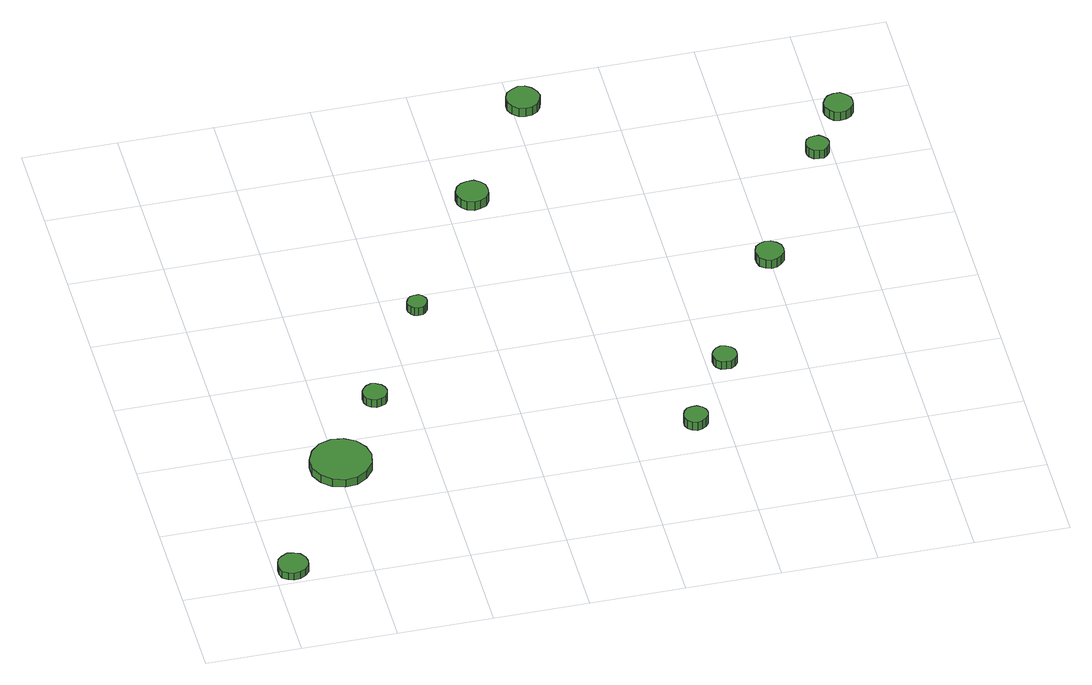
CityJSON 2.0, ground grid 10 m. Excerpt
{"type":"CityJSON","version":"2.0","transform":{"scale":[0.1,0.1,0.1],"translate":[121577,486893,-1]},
"CityObjects":{
"tree1":{"type":"SolitaryVegetationObject","attributes":{"function":"something"},"geometry":[{"type":"MultiSurface","lod":"1","boundaries":[[[0,1,2,3,4,5,6,7,8,9,10,11,12,13,14]],[[15,16,17,18,19,20,21,22,23,24,25,26,27,28,29]],[[0,29,28,1]],[[1,28,27,2]],[[2,27,26,3]],[[3,26,25,4]],[[4,25,24,5]],[[5,24,23,6]],[[6,23,22,7]],[[7,22,21,8]],[[8,21,20,9]],[[9,20,19,10]],[[10,19,18,11]],[[11,18,17,12]],[[12,17,16,13]],[[13,16,15,14]],[[14,15,29,0]]]}]},
"tree2":{"type":"SolitaryVegetationObject","attributes":{"function":"something"},"geometry":[{"type":"MultiSurface","lod":"1","boundaries":[[[30,31,32,33,34,35,36,37,38,39,40,41,42,43,44]],[[45,46,47,48,49,50,51,52,53,54,55,56,57,58,59]],[[30,59,58,31]],[[31,58,57,32]],[[32,57,56,33]],[[33,56,55,34]],[[34,55,54,35]],[[35,54,53,36]],[[36,53,52,37]],[[37,52,51,38]],[[38,51,50,39]],[[39,50,49,40]],[[40,49,48,41]],[[41,48,47,42]],[[42,47,46,43]],[[43,46,45,44]],[[44,45,59,30]]]}]},
"tree3":{"type":"SolitaryVegetationObject","attributes":{"function":"something"},"geometry":[{"type":"MultiSurface","lod":"1","boundaries":[[[60,61,62,63,64,65,66,67,68,69,70,71,72,73,74]],[[75,76,77,78,79,80,81,82,83,84,85,86,87,88,89]],[[60,89,88,61]],[[61,88,87,62]],[[62,87,86,63]],[[63,86,85,64]],[[64,85,84,65]],[[65,84,83,66]],[[66,83,82,67]],[[67,82,81,68]],[[68,81,80,69]],[[69,80,79,70]],[[70,79,78,71]],[[71,78,77,72]],[[72,77,76,73]],[[73,76,75,74]],[[74,75,89,60]]]}]},
"tree4":{"type":"SolitaryVegetationObject","attributes":{"function":"something"},"geometry":[{"type":"MultiSurface","lod":"1","boundaries":[[[90,91,92,93,94,95,96,97,98,99,100,101,102,103,104]],[[105,106,107,108,109,110,111,112,113,114,115,116,117,118,119]],[[90,119,118,91]],[[91,118,117,92]],[[92,117,116,93]],[[93,116,115,94]],[[94,115,114,95]],[[95,114,113,96]],[[96,113,112,97]],[[97,112,111,98]],[[98,111,110,99]],[[99,110,109,100]],[[100,109,108,101]],[[101,108,107,102]],[[102,107,106,103]],[[103,106,105,104]],[[104,105,119,90]]]}]},
"tree5":{"type":"SolitaryVegetationObject","attributes":{"function":"something"},"geometry":[{"type":"MultiSurface","lod":"1","boundaries":[[[120,121,122,123,124,125,126,127,128,129,130,131,132,133,134]],[[135,136,137,138,139,140,141,142,143,144,145,146,147,148,149]],[[120,149,148,121]],[[121,148,147,122]],[[122,147,146,123]],[[123,146,145,124]],[[124,145,144,125]],[[125,144,143,126]],[[126,143,142,127]],[[127,142,141,128]],[[128,141,140,129]],[[129,140,139,130]],[[130,139,138,131]],[[131,138,137,132]],[[132,137,136,133]],[[133,136,135,134]],[[134,135,149,120]]]}]},
"tree6":{"type":"SolitaryVegetationObject","attributes":{"function":"something"},"geometry":[{"type":"MultiSurface","lod":"1","boundaries":[[[150,151,152,153,154,155,156,157,158,159,160,161,162,163,164]],[[165,166,167,168,169,170,171,172,173,174,175,176,177,178,179]],[[150,179,178,151]],[[151,178,177,152]],[[152,177,176,153]],[[153,176,175,154]],[[154,175,174,155]],[[155,174,173,156]],[[156,173,172,157]],[[157,172,171,158]],[[158,171,170,159]],[[159,170,169,160]],[[160,169,168,161]],[[161,168,167,162]],[[162,167,166,163]],[[163,166,165,164]],[[164,165,179,150]]]}]},
"tree7":{"type":"SolitaryVegetationObject","attributes":{"function":"something"},"geometry":[{"type":"MultiSurface","lod":"1","boundaries":[[[180,181,182,183,184,185,186,187,188,189,190,191,192,193,194]],[[195,196,197,198,199,200,201,202,203,204,205,206,207,208,209]],[[180,209,208,181]],[[181,208,207,182]],[[182,207,206,183]],[[183,206,205,184]],[[184,205,204,185]],[[185,204,203,186]],[[186,203,202,187]],[[187,202,201,188]],[[188,201,200,189]],[[189,200,199,190]],[[190,199,198,191]],[[191,198,197,192]],[[192,197,196,193]],[[193,196,195,194]],[[194,195,209,180]]]}]},
"tree8":{"type":"SolitaryVegetationObject","attributes":{"function":"something"},"geometry":[{"type":"MultiSurface","lod":"1","boundaries":[[[210,211,212,213,214,215,216,217,218,219,220,221,222,223,224]],[[225,226,227,228,229,230,231,232,233,234,235,236,237,238,239]],[[210,239,238,211]],[[211,238,237,212]],[[212,237,236,213]],[[213,236,235,214]],[[214,235,234,215]],[[215,234,233,216]],[[216,233,232,217]],[[217,232,231,218]],[[218,231,230,219]],[[219,230,229,220]],[[220,229,228,221]],[[221,228,227,222]],[[222,227,226,223]],[[223,226,225,224]],[[224,225,239,210]]]}]},
"tree9":{"type":"SolitaryVegetationObject","attributes":{"function":"something"},"geometry":[{"type":"MultiSurface","lod":"1","boundaries":[[[240,241,242,243,244,245,246,247,248,249,250,251,252,253,254]],[[255,256,257,258,259,260,261,262,263,264,265,266,267,268,269]],[[240,269,268,241]],[[241,268,267,242]],[[242,267,266,243]],[[243,266,265,244]],[[244,265,264,245]],[[245,264,263,246]],[[246,263,262,247]],[[247,262,261,248]],[[248,261,260,249]],[[249,260,259,250]],[[250,259,258,251]],[[251,258,257,252]],[[252,257,256,253]],[[253,256,255,254]],[[254,255,269,240]]]}]},
"tree10":{"type":"SolitaryVegetationObject","attributes":{"function":"something"},"geometry":[{"type":"MultiSurface","lod":"1","boundaries":[[[270,271,272,273,274,275,276,277,278,279,280,281,282,283,284]],[[285,286,287,288,289,290,291,292,293,294,295,296,297,298,299]],[[270,299,298,271]],[[271,298,297,272]],[[272,297,296,273]],[[273,296,295,274]],[[274,295,294,275]],[[275,294,293,276]],[[276,293,292,277]],[[277,292,291,278]],[[278,291,290,279]],[[279,290,289,280]],[[280,289,288,281]],[[281,288,287,282]],[[282,287,286,283]],[[283,286,285,284]],[[284,285,299,270]]]}]},
"tree11":{"type":"SolitaryVegetationObject","attributes":{"function":"something"},"geometry":[{"type":"MultiSurface","lod":"1","boundaries":[[[300,301,302,303,304,305,306,307,308,309,310,311,312,313,314]],[[315,316,317,318,319,320,321,322,323,324,325,326,327,328,329]],[[300,329,328,301]],[[301,328,327,302]],[[302,327,326,303]],[[303,326,325,304]],[[304,325,324,305]],[[305,324,323,306]],[[306,323,322,307]],[[307,322,321,308]],[[308,321,320,309]],[[309,320,319,310]],[[310,319,318,311]],[[311,318,317,312]],[[312,317,316,313]],[[313,316,315,314]],[[314,315,329,300]]]}]}
},
"vertices":[
[35,19,16],[34,25,16],[30,31,16],[24,34,16],[17,35,16],[11,32,16],[6,28,16],[4,22,16],[4,15,16],[6,9,16],[11,5,16],[17,3,16],[24,4,16],[30,7,16],[34,12,16],[34,12,7],[30,7,7],[24,4,7],[17,3,7],[11,5,7],[6,9,7],[4,15,7],[4,22,7],[6,28,7],[11,32,7],[17,35,7],[24,34,7],[30,31,7],[34,25,7],[35,19,7],
[136,163,16],[133,176,16],[125,187,16],[114,193,16],[101,195,16],[88,191,16],[78,182,16],[72,169,16],[72,156,16],[78,144,16],[88,135,16],[101,131,16],[114,132,16],[125,139,16],[133,150,16],[133,150,6],[125,139,6],[114,132,6],[101,131,6],[88,135,6],[78,144,6],[72,156,6],[72,169,6],[78,182,6],[88,191,6],[101,195,6],[114,193,6],[125,187,6],[133,176,6],[136,163,6],
[174,256,16],[173,261,16],[170,265,16],[165,268,16],[160,269,16],[155,267,16],[151,263,16],[149,259,16],[149,253,16],[151,248,16],[155,245,16],[160,243,16],[165,244,16],[170,246,16],[173,251,16],[173,251,6],[170,246,6],[165,244,6],[160,243,6],[155,245,6],[151,248,6],[149,253,6],[149,259,6],[151,263,6],[155,267,6],[160,269,6],[165,268,6],[170,265,6],[173,261,6],[174,256,6],
[246,381,16],[245,385,16],[242,389,16],[239,391,16],[234,391,16],[230,390,16],[227,387,16],[225,383,16],[225,379,16],[227,375,16],[230,372,16],[234,371,16],[239,371,16],[242,373,16],[245,377,16],[245,377,6],[242,373,6],[239,371,6],[234,371,6],[230,372,6],[227,375,6],[225,379,6],[225,383,6],[227,387,6],[230,390,6],[234,391,6],[239,391,6],[242,389,6],[245,385,6],[246,381,6],
[345,532,17],[344,539,17],[340,544,17],[334,548,17],[327,548,17],[320,546,17],[315,542,17],[312,535,17],[312,528,17],[315,522,17],[320,517,17],[327,515,17],[334,516,17],[340,519,17],[344,525,17],[344,525,6],[340,519,6],[334,516,6],[327,515,6],[320,517,6],[315,522,6],[312,528,6],[312,535,6],[315,542,6],[320,546,6],[327,548,6],[334,548,6],[340,544,6],[344,539,6],[345,532,6],
[482,146,17],[481,151,17],[478,155,17],[473,158,17],[468,158,17],[463,157,17],[459,153,17],[457,148,17],[457,143,17],[459,138,17],[463,135,17],[468,133,17],[473,134,17],[478,137,17],[481,141,17],[481,141,6],[478,137,6],[473,134,6],[468,133,6],[463,135,6],[459,138,6],[457,143,6],[457,148,6],[459,153,6],[463,157,6],[468,158,6],[473,158,6],[478,155,6],[481,151,6],[482,146,6],
[532,230,16],[531,235,16],[528,239,16],[523,242,16],[518,243,16],[513,241,16],[509,237,16],[507,233,16],[507,227,16],[509,223,16],[513,219,16],[518,218,16],[523,218,16],[528,221,16],[531,225,16],[531,225,6],[528,221,6],[523,218,6],[518,218,6],[513,219,6],[509,223,6],[507,227,6],[507,233,6],[509,237,6],[513,241,6],[518,243,6],[523,242,6],[528,239,6],[531,235,6],[532,230,6],
[430,660,17],[428,667,17],[424,673,17],[418,677,17],[411,678,17],[404,675,17],[398,671,17],[395,664,17],[395,657,17],[398,650,17],[404,645,17],[411,643,17],[418,644,17],[424,647,17],[428,653,17],[428,653,6],[424,647,6],[418,644,6],[411,643,6],[404,645,6],[398,650,6],[395,657,6],[395,664,6],[398,671,6],[404,675,6],[411,678,6],[418,677,6],[424,673,6],[428,667,6],[430,660,6],
[615,373,17],[614,379,17],[610,384,17],[605,387,17],[599,388,17],[593,386,17],[588,382,17],[586,376,17],[586,370,17],[588,364,17],[593,360,17],[599,358,17],[605,359,17],[610,362,17],[614,367,17],[614,367,6],[610,362,6],[605,359,6],[599,358,6],[593,360,6],[588,364,6],[586,370,6],[586,376,6],[588,382,6],[593,386,6],[599,388,6],[605,387,6],[610,384,6],[614,379,6],[615,373,6],
[698,523,17],[697,527,17],[694,531,17],[690,534,17],[685,534,17],[680,533,17],[676,530,17],[674,525,17],[674,520,17],[676,516,17],[680,512,17],[685,511,17],[690,511,17],[694,514,17],[697,518,17],[697,518,6],[694,514,6],[690,511,6],[685,511,6],[680,512,6],[676,516,6],[674,520,6],[674,525,6],[676,530,6],[680,533,6],[685,534,6],[690,534,6],[694,531,6],[697,527,6],[698,523,6],
[736,578,17],[735,584,17],[731,589,17],[726,593,17],[719,593,17],[713,591,17],[709,587,17],[706,581,17],[706,575,17],[709,569,17],[713,565,17],[719,563,17],[726,564,17],[731,567,17],[735,572,17],[735,572,6],[731,567,6],[726,564,6],[719,563,6],[713,565,6],[709,569,6],[706,575,6],[706,581,6],[709,587,6],[713,591,6],[719,593,6],[726,593,6],[731,589,6],[735,584,6],[736,578,6]
]}
